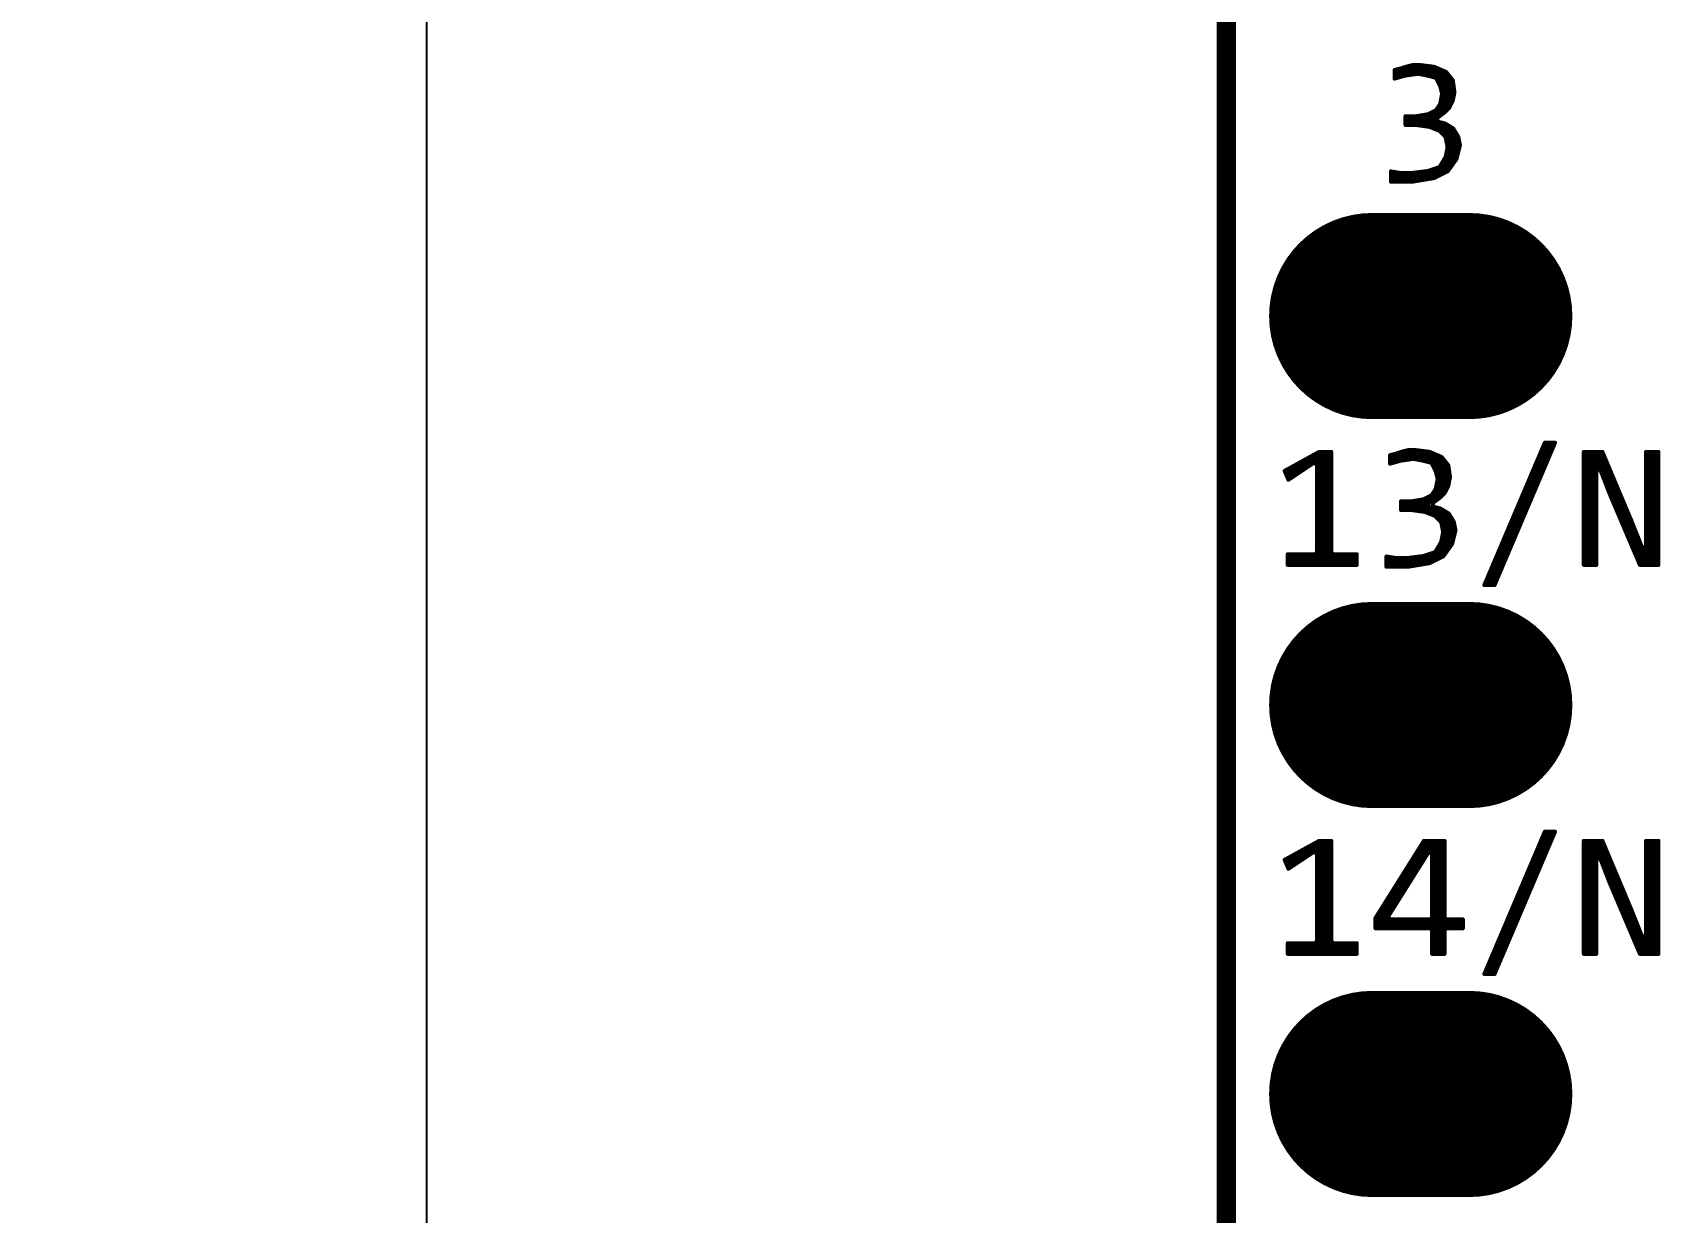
# Model space of a CAD drawing. Extents: x 17.6 to 58.9, y 21.2 to 90.7.
# Drawn here: x 17.6 to 28.24, y 50.99 to 58.7 of the extents above; entities that cross this region are included whole.
import ezdxf

# ---------------------------------------------------------------- set-up
doc = ezdxf.new("R2010")
doc.units = 0
doc.header["$MEASUREMENT"] = 0
doc.layers.get('0').update_dxf_attribs({"linetype": 'CONTINUOUS'})
doc.layers.get('Defpoints').update_dxf_attribs({"linetype": 'CONTINUOUS'})
doc.layers.add('SILKTOP_PHO', color=251, linetype='CONTINUOUS')
doc.styles.get("Standard").update_dxf_attribs({"font": 'arial.ttf'})
doc.dimstyles.get("Standard").update_dxf_attribs({"dimtxt": 1.5, "dimasz": 1.5, "dimexe": 0.18, "dimexo": 0, "dimgap": 0.5, "dimtad": 0, "dimtih": 1, "dimtoh": 1, "dimzin": 0, "dimdsep": 46, "dimtxsty": 'Standard', "dimcen": 0.09, "dimadec": 0, "dimazin": 0, "dimtfac": 1, "dimtofl": 0, "dimtmove": 2, "dimatfit": 3, "dimfxl": 1, "dimtolj": 1, "dimtzin": 0, "dimarcsym": 0})

# ---------------------------------------------------------------- blocks, each defined once
blk = doc.blocks.new('ROUND_1')
at = {"const_width": 0.0127}
blk.add_lwpolyline([(-0.00635, 0, 1), (0.00635, 0, 1)], format="xyb", close=True, dxfattribs=at)
blk = doc.blocks.new('OBLONG_245')
at = {"const_width": 1.3462}
blk.add_lwpolyline([(0.3175, 0), (-0.3175, 0)], dxfattribs=at)
at = {"const_width": 0.6731}
for points in [[(-0.65405, 0, 1), (0.01905, 0, 1)], [(-0.01905, 0, 1), (0.65405, 0, 1)]]:
    blk.add_lwpolyline(points, format="xyb", close=True, dxfattribs=at)
blk = doc.blocks.new('*D70')
at = {"color": 0, "linetype": 'Continuous', "lineweight": -2}
for p, q in [((25.932, 73.66), (19.996, 73.66)), ((20.176, 72.16), (20.176, 50.796)), ((20.176, 26.9), (20.176, 48.264)), ((25.932, 25.4), (19.996, 25.4))]:
    blk.add_line(p, q, dxfattribs=at)
at = {"color": 0, "linetype": 'Continuous'}
for points in [[(19.926, 72.16), (20.426, 72.16), (20.176, 73.66)], [(19.926, 26.9), (20.426, 26.9), (20.176, 25.4)]]:
    blk.add_solid(points, dxfattribs=at)
at = {"layer": 'Defpoints', "color": 0, "linetype": 'Continuous'}
for p in [(25.932, 73.66), (20.176, 25.4), (25.932, 25.4)]:
    blk.add_point(p, dxfattribs=at)
at = {"color": 0, "linetype": 'Continuous', "insert": (20.176, 49.53), "char_height": 1.5, "attachment_point": 5}
blk.add_mtext('\\A1;48.26', dxfattribs=at)

msp = doc.modelspace()

# ---------------------------------------------------------------- linework, layer by layer
at = {"const_width": 0.127}
msp.add_lwpolyline([(25.4, 73.159874), (25.4, 25.900126)], dxfattribs=at)
at = {"layer": 'SILKTOP_PHO'}
for points, const_width in [([(25.4, 73.159874), (25.4, 25.900126)], 0.127), ([(26.618692, 58.48477), (26.572972, 58.47334)], 0.0254), ([(26.5938, 58.418222), (26.5938, 58.478674)], 0.0254), ([(26.664158, 58.48477), (26.618692, 58.48477)], 0.0254), ([(26.6192, 58.422032), (26.6192, 58.48477)], 0.0254), ([(26.6446, 58.425588), (26.6446, 58.48477)], 0.0254), ([(26.757122, 58.473086), (26.664158, 58.48477)], 0.0254), ([(26.67, 58.423556), (26.67, 58.484008)], 0.0254), ([(26.6954, 58.418476), (26.6954, 58.48096)], 0.0254), ([(26.7208, 58.413142), (26.7208, 58.477658)], 0.0254), ([(26.7462, 58.406792), (26.7462, 58.47461)], 0.0254), ([(26.53665, 58.461402), (26.49855, 58.45175)], 0.0254), ([(26.49855, 58.45175), (26.49855, 58.394854)], 0.0254), ([(26.49855, 58.394854), (26.56586, 58.414158)], 0.0254), ([(26.5176, 58.400442), (26.5176, 58.456576)], 0.0254), ([(26.537666, 58.461656), (26.53665, 58.461402)], 0.0254), ([(26.572972, 58.47334), (26.537666, 58.461656)], 0.0254), ([(26.543, 58.407554), (26.543, 58.463434)], 0.0254), ([(26.56586, 58.414158), (26.567638, 58.414666)], 0.0254), ([(26.567638, 58.414666), (26.651204, 58.426604)], 0.0254), ([(26.5684, 58.414666), (26.5684, 58.471816)], 0.0254), ([(26.651204, 58.426604), (26.655522, 58.42635)], 0.0254), ([(26.655522, 58.42635), (26.715212, 58.414412)], 0.0254), ([(26.715212, 58.414412), (26.71572, 58.414412)], 0.0254), ([(26.71572, 58.414412), (26.763472, 58.402474)], 0.0254), ([(26.836116, 58.439304), (26.757122, 58.473086)], 0.0254), ([(26.763472, 58.402474), (26.771854, 58.395616)], 0.0254), ([(26.7716, 58.396124), (26.7716, 58.46699)], 0.0254), ([(26.771854, 58.395616), (26.79573, 58.347864)], 0.0254), ([(26.797, 58.344054), (26.797, 58.456068)], 0.0254), ([(26.8224, 58.171842), (26.8224, 58.445146)], 0.0254), ([(26.879804, 58.384948), (26.836116, 58.439304)], 0.0254), ([(26.8478, 58.196734), (26.8478, 58.424826)], 0.0254), ([(26.8732, 58.237882), (26.8732, 58.393076)], 0.0254), ([(26.89098, 58.306716), (26.879804, 58.384948)], 0.0254), ([(26.79573, 58.347864), (26.796746, 58.345324)], 0.0254), ([(26.796746, 58.345324), (26.808684, 58.297572)], 0.0254), ([(26.808684, 58.291984), (26.796746, 58.232294)], 0.0254), ([(26.808684, 58.297572), (26.808684, 58.291984)], 0.0254), ([(26.879804, 58.250836), (26.89098, 58.306716)], 0.0254), ([(26.714704, 58.162698), (26.643076, 58.15076)], 0.0254), ([(26.67, 58.088276), (26.67, 58.155078)], 0.0254), ([(26.6954, 58.08472), (26.6954, 58.159396)], 0.0254), ([(26.718514, 58.163714), (26.714704, 58.162698)], 0.0254), ([(26.766266, 58.18759), (26.718514, 58.163714)], 0.0254), ([(26.7208, 58.081164), (26.7208, 58.164984)], 0.0254), ([(26.7462, 58.072782), (26.7462, 58.177684)], 0.0254), ([(26.771092, 58.191908), (26.766266, 58.18759)], 0.0254), ([(26.794968, 58.227722), (26.771092, 58.191908)], 0.0254), ([(26.7716, 58.062622), (26.7716, 58.19267)], 0.0254), ([(26.77668, 58.137552), (26.82367, 58.172858)], 0.0254), ([(26.796746, 58.232294), (26.794968, 58.227722)], 0.0254), ([(26.797, 58.152792), (26.797, 58.23331)], 0.0254), ([(26.82367, 58.172858), (26.857452, 58.20664)], 0.0254), ([(26.857452, 58.20664), (26.879804, 58.250836)], 0.0254), ([(26.641044, 58.150506), (26.570178, 58.150506)], 0.0254), ([(26.570178, 58.150506), (26.570178, 58.09234)], 0.0254), ([(26.570178, 58.09234), (26.641044, 58.09234)], 0.0254), ([(26.5938, 58.09234), (26.5938, 58.150506)], 0.0254), ([(26.6192, 58.09234), (26.6192, 58.150506)], 0.0254), ([(26.643076, 58.15076), (26.641044, 58.150506)], 0.0254), ([(26.641044, 58.09234), (26.642822, 58.092086)], 0.0254), ([(26.642822, 58.092086), (26.726388, 58.080148)], 0.0254), ([(26.6446, 58.091832), (26.6446, 58.151014)], 0.0254), ([(26.726388, 58.080148), (26.729436, 58.079386)], 0.0254), ([(26.729436, 58.079386), (26.789126, 58.05551)], 0.0254), ([(26.781252, 58.114946), (26.77668, 58.137552)], 0.0254), ([(26.827226, 58.103516), (26.781252, 58.114946)], 0.0254), ([(26.789126, 58.05551), (26.793444, 58.052716)], 0.0254), ([(26.793444, 58.052716), (26.829258, 58.016902)], 0.0254), ([(26.797, 58.04916), (26.797, 58.111136)], 0.0254), ([(26.8224, 58.02376), (26.8224, 58.104786)], 0.0254), ([(26.882598, 58.070242), (26.827226, 58.103516)], 0.0254), ([(26.8478, 57.79135), (26.8478, 58.091324)], 0.0254), ([(26.8732, 57.82691), (26.8732, 58.076084)], 0.0254), ([(26.915618, 58.015378), (26.882598, 58.070242)], 0.0254), ([(26.829258, 58.016902), (26.83256, 58.010552)], 0.0254), ([(26.83256, 58.010552), (26.844498, 57.950862)], 0.0254), ([(26.844498, 57.945782), (26.83256, 57.886092)], 0.0254), ([(26.844498, 57.950862), (26.844498, 57.945782)], 0.0254), ([(26.8986, 57.86247), (26.8986, 58.043572)], 0.0254), ([(26.903934, 57.87009), (26.92654, 57.960514)], 0.0254), ([(26.92654, 57.960514), (26.915618, 58.015378)], 0.0254), ([(26.924, 57.9501), (26.924, 57.973468)], 0.0254), ([(26.831036, 57.882028), (26.795222, 57.822338)], 0.0254), ([(26.8224, 57.778396), (26.8224, 57.86755)], 0.0254), ([(26.83256, 57.886092), (26.831036, 57.882028)], 0.0254), ([(26.847546, 57.791096), (26.903934, 57.87009)], 0.0254), ([(26.53157, 57.780428), (26.474674, 57.79008)], 0.0254), ([(26.474674, 57.79008), (26.474674, 57.722262)], 0.0254), ([(26.4922, 57.722262), (26.4922, 57.787032)], 0.0254), ([(26.5176, 57.722262), (26.5176, 57.782714)], 0.0254), ([(26.533602, 57.780428), (26.53157, 57.780428)], 0.0254), ([(26.617168, 57.780428), (26.533602, 57.780428)], 0.0254), ([(26.543, 57.722262), (26.543, 57.780428)], 0.0254), ([(26.5684, 57.722262), (26.5684, 57.780428)], 0.0254), ([(26.5938, 57.722262), (26.5938, 57.780428)], 0.0254), ([(26.616152, 57.722262), (26.756614, 57.74563)], 0.0254), ([(26.618692, 57.780428), (26.617168, 57.780428)], 0.0254), ([(26.714196, 57.792366), (26.618692, 57.780428)], 0.0254), ([(26.6192, 57.72277), (26.6192, 57.780428)], 0.0254), ([(26.6446, 57.726834), (26.6446, 57.78373)], 0.0254), ([(26.67, 57.731152), (26.67, 57.786778)], 0.0254), ([(26.6954, 57.73547), (26.6954, 57.79008)], 0.0254), ([(26.716736, 57.792874), (26.714196, 57.792366)], 0.0254), ([(26.788364, 57.81675), (26.716736, 57.792874)], 0.0254), ([(26.7208, 57.739534), (26.7208, 57.794398)], 0.0254), ([(26.7462, 57.743852), (26.7462, 57.80278)], 0.0254), ([(26.756614, 57.74563), (26.847546, 57.791096)], 0.0254), ([(26.7716, 57.752996), (26.7716, 57.811162)], 0.0254), ([(26.795222, 57.822338), (26.788364, 57.81675)], 0.0254), ([(26.797, 57.765696), (26.797, 57.825132)], 0.0254), ([(26.474674, 57.722262), (26.616152, 57.722262)], 0.0254), ([(26.006298, 55.958232), (25.780492, 55.834026)], 0.0254), ([(25.9588, 55.877206), (25.9588, 55.93207)], 0.0254), ([(25.9842, 55.887112), (25.9842, 55.94604)], 0.0254), ([(26.0858, 55.958232), (26.006298, 55.958232)], 0.0254), ([(26.0096, 55.2196), (26.0096, 55.958232)], 0.0254), ([(26.035, 55.2196), (26.035, 55.958232)], 0.0254), ([(26.0604, 55.2196), (26.0604, 55.958232)], 0.0254), ([(26.0858, 55.302404), (26.0858, 55.958232)], 0.0254), ([(26.0858, 55.2196), (26.0858, 55.958232)], 0.0254), ([(26.507694, 55.946802), (26.469594, 55.93715)], 0.0254), ([(26.469594, 55.93715), (26.469594, 55.880254)], 0.0254), ([(26.4922, 55.886858), (26.4922, 55.942738)], 0.0254), ([(26.508456, 55.947056), (26.507694, 55.946802)], 0.0254), ([(26.544016, 55.95874), (26.508456, 55.947056)], 0.0254), ([(26.5176, 55.89397), (26.5176, 55.950104)], 0.0254), ([(26.543, 55.900574), (26.543, 55.958486)], 0.0254), ([(26.589736, 55.97017), (26.544016, 55.95874)], 0.0254), ([(26.5684, 55.90413), (26.5684, 55.964836)], 0.0254), ([(26.635202, 55.97017), (26.589736, 55.97017)], 0.0254), ([(26.5938, 55.90794), (26.5938, 55.97017)], 0.0254), ([(26.6192, 55.911496), (26.6192, 55.97017)], 0.0254), ([(26.728166, 55.958486), (26.635202, 55.97017)], 0.0254), ([(26.6446, 55.908194), (26.6446, 55.9689)], 0.0254), ([(26.67, 55.903114), (26.67, 55.965852)], 0.0254), ([(26.6954, 55.897526), (26.6954, 55.96255)], 0.0254), ([(26.7208, 55.891176), (26.7208, 55.959502)], 0.0254), ([(26.80716, 55.924704), (26.728166, 55.958486)], 0.0254), ([(26.7462, 55.874158), (26.7462, 55.950866)], 0.0254), ([(26.7716, 55.814722), (26.7716, 55.939944)], 0.0254), ([(26.797, 55.660544), (26.797, 55.929022)], 0.0254), ([(26.850594, 55.870348), (26.80716, 55.924704)], 0.0254), ([(27.480006, 56.017922), (27.085036, 55.088282)], 0.0254), ([(27.152854, 55.088282), (27.548078, 56.017922)], 0.0254), ([(27.4574, 55.804816), (27.4574, 55.964582)], 0.0254), ([(27.548078, 56.017922), (27.480006, 56.017922)], 0.0254), ([(27.4828, 55.864506), (27.4828, 56.017922)], 0.0254), ([(27.5082, 55.924196), (27.5082, 56.017922)], 0.0254), ([(27.5336, 55.98414), (27.5336, 56.017922)], 0.0254), ([(27.857196, 55.958232), (27.735022, 55.958232)], 0.0254), ([(27.735022, 55.958232), (27.735022, 55.2196)], 0.0254), ([(27.7368, 55.2196), (27.7368, 55.958232)], 0.0254), ([(27.7622, 55.2196), (27.7622, 55.958232)], 0.0254), ([(27.7876, 55.2196), (27.7876, 55.958232)], 0.0254), ([(27.813, 55.2196), (27.813, 55.958232)], 0.0254), ([(27.8384, 55.849012), (27.8384, 55.958232)], 0.0254), ([(28.044902, 55.512462), (27.857196, 55.958232)], 0.0254), ([(27.8638, 55.786782), (27.8638, 55.942738)], 0.0254), ([(28.22321, 55.958232), (28.141168, 55.958232)], 0.0254), ([(28.141168, 55.958232), (28.141168, 55.338218)], 0.0254), ([(28.1432, 55.2196), (28.1432, 55.958232)], 0.0254), ([(28.1686, 55.2196), (28.1686, 55.958232)], 0.0254), ([(28.194, 55.2196), (28.194, 55.958232)], 0.0254), ([(28.2194, 55.2196), (28.2194, 55.958232)], 0.0254), ([(28.22321, 55.2196), (28.22321, 55.958232)], 0.0254), ([(25.780492, 55.834026), (25.805638, 55.775098)], 0.0254), ([(25.781, 55.832756), (25.781, 55.83428)], 0.0254), ([(25.805638, 55.775098), (25.972008, 55.886096)], 0.0254), ([(25.8064, 55.775606), (25.8064, 55.84825)], 0.0254), ([(25.8318, 55.79237), (25.8318, 55.86222)], 0.0254), ([(25.8572, 55.809388), (25.8572, 55.87619)], 0.0254), ([(25.8826, 55.826406), (25.8826, 55.89016)], 0.0254), ([(25.908, 55.84317), (25.908, 55.90413)], 0.0254), ([(25.9334, 55.860188), (25.9334, 55.9181)], 0.0254), ([(25.972008, 55.886096), (25.99182, 55.875428)], 0.0254), ([(25.99182, 55.875428), (25.99182, 55.302404)], 0.0254), ([(26.469594, 55.880254), (26.536904, 55.899558)], 0.0254), ([(26.536904, 55.899558), (26.538682, 55.900066)], 0.0254), ([(26.538682, 55.900066), (26.622248, 55.912004)], 0.0254), ([(26.622248, 55.912004), (26.626312, 55.91175)], 0.0254), ([(26.626312, 55.91175), (26.686256, 55.899812)], 0.0254), ([(26.686256, 55.899812), (26.686764, 55.899812)], 0.0254), ([(26.686764, 55.899812), (26.734516, 55.887874)], 0.0254), ([(26.734516, 55.887874), (26.742644, 55.881016)], 0.0254), ([(26.742644, 55.881016), (26.76652, 55.833264)], 0.0254), ([(26.76652, 55.833264), (26.767536, 55.830724)], 0.0254), ([(26.767536, 55.830724), (26.779474, 55.782972)], 0.0254), ([(26.8224, 55.685944), (26.8224, 55.905654)], 0.0254), ([(26.8478, 55.730648), (26.8478, 55.873904)], 0.0254), ([(26.86177, 55.792116), (26.850594, 55.870348)], 0.0254), ([(27.4066, 55.685182), (27.4066, 55.844948)], 0.0254), ([(27.432, 55.744872), (27.432, 55.904892)], 0.0254), ([(27.817318, 55.839614), (27.841702, 55.844186)], 0.0254), ([(27.817318, 55.2196), (27.817318, 55.839614)], 0.0254), ([(27.841702, 55.844186), (27.901392, 55.689246)], 0.0254), ([(27.8892, 55.720742), (27.8892, 55.88254)], 0.0254), ([(27.9146, 55.658004), (27.9146, 55.822088)], 0.0254), ([(26.765758, 55.713122), (26.741882, 55.677308)], 0.0254), ([(26.76779, 55.717694), (26.765758, 55.713122)], 0.0254), ([(26.779728, 55.777384), (26.76779, 55.717694)], 0.0254), ([(26.7716, 55.640986), (26.7716, 55.736998)], 0.0254), ([(26.779474, 55.782972), (26.779728, 55.777384)], 0.0254), ([(26.828496, 55.69204), (26.850594, 55.736236)], 0.0254), ([(26.850594, 55.736236), (26.86177, 55.792116)], 0.0254), ([(27.3558, 55.565802), (27.3558, 55.725568)], 0.0254), ([(27.3812, 55.625492), (27.3812, 55.785258)], 0.0254), ([(27.94, 55.598314), (27.94, 55.76189)], 0.0254), ([(26.612088, 55.635906), (26.541222, 55.635906)], 0.0254), ([(26.541222, 55.635906), (26.541222, 55.57774)], 0.0254), ([(26.543, 55.57774), (26.543, 55.635906)], 0.0254), ([(26.5684, 55.57774), (26.5684, 55.635906)], 0.0254), ([(26.5938, 55.57774), (26.5938, 55.635906)], 0.0254), ([(26.61412, 55.63616), (26.612088, 55.635906)], 0.0254), ([(26.685748, 55.648098), (26.61412, 55.63616)], 0.0254), ([(26.6192, 55.576724), (26.6192, 55.636922)], 0.0254), ([(26.6446, 55.573168), (26.6446, 55.64124)], 0.0254), ([(26.67, 55.569612), (26.67, 55.645304)], 0.0254), ([(26.689304, 55.649114), (26.685748, 55.648098)], 0.0254), ([(26.737056, 55.67299), (26.689304, 55.649114)], 0.0254), ([(26.6954, 55.565802), (26.6954, 55.652162)], 0.0254), ([(26.7208, 55.556658), (26.7208, 55.664862)], 0.0254), ([(26.741882, 55.677308), (26.737056, 55.67299)], 0.0254), ([(26.7462, 55.621682), (26.7462, 55.683658)], 0.0254), ([(26.7462, 55.546498), (26.7462, 55.603902)], 0.0254), ([(26.747724, 55.622952), (26.794714, 55.658258)], 0.0254), ([(26.752296, 55.600346), (26.747724, 55.622952)], 0.0254), ([(26.794714, 55.658258), (26.828496, 55.69204)], 0.0254), ([(27.305, 55.446168), (27.305, 55.605934)], 0.0254), ([(27.3304, 55.505858), (27.3304, 55.665624)], 0.0254), ([(27.901392, 55.689246), (28.101036, 55.2196)], 0.0254), ([(27.9654, 55.538624), (27.9654, 55.701438)], 0.0254), ([(27.9908, 55.47868), (27.9908, 55.64124)], 0.0254), ([(26.541222, 55.57774), (26.612088, 55.57774)], 0.0254), ([(26.612088, 55.57774), (26.613866, 55.577486)], 0.0254), ([(26.613866, 55.577486), (26.697432, 55.565548)], 0.0254), ([(26.697432, 55.565548), (26.700226, 55.564786)], 0.0254), ([(26.700226, 55.564786), (26.759916, 55.54091)], 0.0254), ([(26.798016, 55.588916), (26.752296, 55.600346)], 0.0254), ([(26.759916, 55.54091), (26.764234, 55.538116)], 0.0254), ([(26.764234, 55.538116), (26.800048, 55.502302)], 0.0254), ([(26.7716, 55.53075), (26.7716, 55.59552)], 0.0254), ([(26.797, 55.50535), (26.797, 55.58917)], 0.0254), ([(26.853388, 55.555642), (26.798016, 55.588916)], 0.0254), ([(26.800048, 55.502302), (26.803604, 55.495952)], 0.0254), ([(26.8224, 55.282084), (26.8224, 55.574438)], 0.0254), ([(26.8478, 55.317644), (26.8478, 55.559198)], 0.0254), ([(26.886662, 55.500778), (26.853388, 55.555642)], 0.0254), ([(26.8732, 55.353204), (26.8732, 55.522876)], 0.0254), ([(26.897584, 55.445914), (26.886662, 55.500778)], 0.0254), ([(27.2796, 55.386478), (27.2796, 55.546244)], 0.0254), ([(28.0162, 55.41899), (28.0162, 55.580788)], 0.0254), ([(28.0416, 55.3593), (28.0416, 55.52059)], 0.0254), ([(28.11653, 55.333392), (28.044902, 55.512462)], 0.0254), ([(26.803604, 55.495952), (26.815542, 55.436262)], 0.0254), ([(26.815542, 55.431182), (26.803604, 55.371492)], 0.0254), ([(26.815542, 55.436262), (26.815542, 55.431182)], 0.0254), ([(26.874978, 55.35549), (26.897584, 55.445914)], 0.0254), ([(27.2288, 55.266844), (27.2288, 55.42661)], 0.0254), ([(27.2542, 55.326534), (27.2542, 55.486554)], 0.0254), ([(28.067, 55.299356), (28.067, 55.457344)], 0.0254), ([(28.0924, 55.239666), (28.0924, 55.393844)], 0.0254), ([(25.97912, 55.289704), (25.800812, 55.289704)], 0.0254), ([(25.800812, 55.289704), (25.800812, 55.2196)], 0.0254), ([(25.8064, 55.2196), (25.8064, 55.289704)], 0.0254), ([(25.8318, 55.2196), (25.8318, 55.289704)], 0.0254), ([(25.8572, 55.2196), (25.8572, 55.289704)], 0.0254), ([(25.8826, 55.2196), (25.8826, 55.289704)], 0.0254), ([(25.908, 55.2196), (25.908, 55.289704)], 0.0254), ([(25.9334, 55.2196), (25.9334, 55.289704)], 0.0254), ([(25.9588, 55.2196), (25.9588, 55.289704)], 0.0254), ([(25.99182, 55.302404), (25.97912, 55.289704)], 0.0254), ([(25.9842, 55.2196), (25.9842, 55.29072)], 0.0254), ([(26.0985, 55.289704), (26.0858, 55.302404)], 0.0254), ([(26.252932, 55.289704), (26.0985, 55.289704)], 0.0254), ([(26.1112, 55.2196), (26.1112, 55.289704)], 0.0254), ([(26.1366, 55.2196), (26.1366, 55.289704)], 0.0254), ([(26.162, 55.2196), (26.162, 55.289704)], 0.0254), ([(26.1874, 55.2196), (26.1874, 55.289704)], 0.0254), ([(26.2128, 55.2196), (26.2128, 55.289704)], 0.0254), ([(26.2382, 55.2196), (26.2382, 55.289704)], 0.0254), ([(26.252932, 55.2196), (26.252932, 55.289704)], 0.0254), ([(26.759408, 55.30215), (26.68778, 55.278274)], 0.0254), ([(26.7208, 55.22976), (26.7208, 55.28945)], 0.0254), ([(26.7462, 55.240428), (26.7462, 55.297832)], 0.0254), ([(26.766266, 55.307738), (26.759408, 55.30215)], 0.0254), ([(26.80208, 55.367428), (26.766266, 55.307738)], 0.0254), ([(26.7716, 55.253128), (26.7716, 55.316882)], 0.0254), ([(26.797, 55.265828), (26.797, 55.359046)], 0.0254), ([(26.803604, 55.371492), (26.80208, 55.367428)], 0.0254), ([(26.818336, 55.276496), (26.874978, 55.35549)], 0.0254), ([(27.178, 55.14721), (27.178, 55.30723)], 0.0254), ([(27.2034, 55.207154), (27.2034, 55.36692)], 0.0254), ([(28.141168, 55.338218), (28.11653, 55.333392)], 0.0254), ([(28.1178, 55.2196), (28.1178, 55.331106)], 0.0254), ([(25.800812, 55.2196), (26.252932, 55.2196)], 0.0254), ([(26.50236, 55.265828), (26.445718, 55.27548)], 0.0254), ([(26.445718, 55.27548), (26.445718, 55.207662)], 0.0254), ([(26.445718, 55.207662), (26.587196, 55.207662)], 0.0254), ([(26.4668, 55.207662), (26.4668, 55.271924)], 0.0254), ([(26.4922, 55.207662), (26.4922, 55.267606)], 0.0254), ([(26.504646, 55.265828), (26.50236, 55.265828)], 0.0254), ([(26.588212, 55.265828), (26.504646, 55.265828)], 0.0254), ([(26.5176, 55.207662), (26.5176, 55.265828)], 0.0254), ([(26.543, 55.207662), (26.543, 55.265828)], 0.0254), ([(26.5684, 55.207662), (26.5684, 55.265828)], 0.0254), ([(26.587196, 55.207662), (26.727404, 55.23103)], 0.0254), ([(26.589736, 55.265828), (26.588212, 55.265828)], 0.0254), ([(26.68524, 55.277766), (26.589736, 55.265828)], 0.0254), ([(26.5938, 55.208678), (26.5938, 55.266336)], 0.0254), ([(26.6192, 55.212996), (26.6192, 55.269638)], 0.0254), ([(26.6446, 55.21706), (26.6446, 55.272686)], 0.0254), ([(26.67, 55.221378), (26.67, 55.275988)], 0.0254), ([(26.68778, 55.278274), (26.68524, 55.277766)], 0.0254), ([(26.6954, 55.225696), (26.6954, 55.280814)], 0.0254), ([(26.727404, 55.23103), (26.818336, 55.276496)], 0.0254), ([(27.1272, 55.088282), (27.1272, 55.187596)], 0.0254), ([(27.1526, 55.088282), (27.1526, 55.247286)], 0.0254), ([(27.735022, 55.2196), (27.817318, 55.2196)], 0.0254), ([(28.101036, 55.2196), (28.22321, 55.2196)], 0.0254), ([(27.085036, 55.088282), (27.152854, 55.088282)], 0.0254), ([(27.1018, 55.088282), (27.1018, 55.127906)], 0.0254), ([(27.480006, 53.477922), (27.085036, 52.548282)], 0.0254), ([(27.152854, 52.548282), (27.548078, 53.477922)], 0.0254), ([(27.548078, 53.477922), (27.480006, 53.477922)], 0.0254), ([(27.4828, 53.324506), (27.4828, 53.477922)], 0.0254), ([(27.5082, 53.384196), (27.5082, 53.477922)], 0.0254), ([(27.5336, 53.44414), (27.5336, 53.477922)], 0.0254), ([(26.006298, 53.418232), (25.780492, 53.294026)], 0.0254), ([(25.9334, 53.320188), (25.9334, 53.3781)], 0.0254), ([(25.9588, 53.337206), (25.9588, 53.39207)], 0.0254), ([(25.9842, 53.347112), (25.9842, 53.40604)], 0.0254), ([(26.0858, 53.418232), (26.006298, 53.418232)], 0.0254), ([(26.0096, 52.6796), (26.0096, 53.418232)], 0.0254), ([(26.035, 52.6796), (26.035, 53.418232)], 0.0254), ([(26.0604, 52.6796), (26.0604, 53.418232)], 0.0254), ([(26.0858, 52.762404), (26.0858, 53.418232)], 0.0254), ([(26.0858, 52.6796), (26.0858, 53.418232)], 0.0254), ([(26.690574, 53.418232), (26.373836, 52.913788)], 0.0254), ([(26.67, 53.261514), (26.67, 53.385466)], 0.0254), ([(26.82621, 53.418232), (26.690574, 53.418232)], 0.0254), ([(26.6954, 53.302154), (26.6954, 53.418232)], 0.0254), ([(26.7208, 53.34254), (26.7208, 53.418232)], 0.0254), ([(26.7462, 52.6796), (26.7462, 53.418232)], 0.0254), ([(26.7716, 52.6796), (26.7716, 53.418232)], 0.0254), ([(26.797, 52.6796), (26.797, 53.418232)], 0.0254), ([(26.8224, 52.6796), (26.8224, 53.418232)], 0.0254), ([(26.82621, 52.917598), (26.82621, 53.418232)], 0.0254), ([(27.4574, 53.264816), (27.4574, 53.424582)], 0.0254), ([(27.857196, 53.418232), (27.735022, 53.418232)], 0.0254), ([(27.735022, 53.418232), (27.735022, 52.6796)], 0.0254), ([(27.7368, 52.6796), (27.7368, 53.418232)], 0.0254), ([(27.7622, 52.6796), (27.7622, 53.418232)], 0.0254), ([(27.7876, 52.6796), (27.7876, 53.418232)], 0.0254), ([(27.813, 52.6796), (27.813, 53.418232)], 0.0254), ([(27.8384, 53.309012), (27.8384, 53.418232)], 0.0254), ([(28.044902, 52.972462), (27.857196, 53.418232)], 0.0254), ([(27.8638, 53.246782), (27.8638, 53.402738)], 0.0254), ([(28.22321, 53.418232), (28.141168, 53.418232)], 0.0254), ([(28.141168, 53.418232), (28.141168, 52.798218)], 0.0254), ([(28.1432, 52.6796), (28.1432, 53.418232)], 0.0254), ([(28.1686, 52.6796), (28.1686, 53.418232)], 0.0254), ([(28.194, 52.6796), (28.194, 53.418232)], 0.0254), ([(28.2194, 52.6796), (28.2194, 53.418232)], 0.0254), ([(28.22321, 52.6796), (28.22321, 53.418232)], 0.0254), ([(25.780492, 53.294026), (25.805638, 53.235098)], 0.0254), ([(25.781, 53.292756), (25.781, 53.29428)], 0.0254), ([(25.805638, 53.235098), (25.972008, 53.346096)], 0.0254), ([(25.8064, 53.235606), (25.8064, 53.30825)], 0.0254), ([(25.8318, 53.25237), (25.8318, 53.32222)], 0.0254), ([(25.8572, 53.269388), (25.8572, 53.33619)], 0.0254), ([(25.8826, 53.286406), (25.8826, 53.35016)], 0.0254), ([(25.908, 53.30317), (25.908, 53.36413)], 0.0254), ([(25.972008, 53.346096), (25.99182, 53.335428)], 0.0254), ([(25.99182, 53.335428), (25.99182, 52.762404)], 0.0254), ([(26.45791, 52.924202), (26.720546, 53.342286)], 0.0254), ([(26.5938, 53.140356), (26.5938, 53.264054)], 0.0254), ([(26.6192, 53.180742), (26.6192, 53.30444)], 0.0254), ([(26.6446, 53.221128), (26.6446, 53.344826)], 0.0254), ([(26.720546, 53.342286), (26.744168, 53.335428)], 0.0254), ([(26.744168, 53.335428), (26.744168, 52.917598)], 0.0254), ([(27.4066, 53.145182), (27.4066, 53.304948)], 0.0254), ([(27.432, 53.204872), (27.432, 53.364892)], 0.0254), ([(27.817318, 53.299614), (27.841702, 53.304186)], 0.0254), ([(27.817318, 52.6796), (27.817318, 53.299614)], 0.0254), ([(27.841702, 53.304186), (27.901392, 53.149246)], 0.0254), ([(27.8892, 53.180742), (27.8892, 53.34254)], 0.0254), ([(27.9146, 53.118004), (27.9146, 53.282088)], 0.0254), ([(26.543, 53.059584), (26.543, 53.183028)], 0.0254), ([(26.5684, 53.09997), (26.5684, 53.223668)], 0.0254), ([(27.3558, 53.025802), (27.3558, 53.185568)], 0.0254), ([(27.3812, 53.085492), (27.3812, 53.245258)], 0.0254), ([(27.94, 53.058314), (27.94, 53.22189)], 0.0254), ([(27.9654, 52.998624), (27.9654, 53.161438)], 0.0254), ([(26.4668, 52.938426), (26.4668, 53.06187)], 0.0254), ([(26.4922, 52.978812), (26.4922, 53.102256)], 0.0254), ([(26.5176, 53.019198), (26.5176, 53.142642)], 0.0254), ([(27.305, 52.906168), (27.305, 53.065934)], 0.0254), ([(27.3304, 52.965858), (27.3304, 53.125624)], 0.0254), ([(27.901392, 53.149246), (28.101036, 52.6796)], 0.0254), ([(27.9908, 52.93868), (27.9908, 53.10124)], 0.0254), ([(26.416, 52.846732), (26.416, 52.980844)], 0.0254), ([(26.4414, 52.846732), (26.4414, 53.02123)], 0.0254), ([(27.2542, 52.786534), (27.2542, 52.946554)], 0.0254), ([(27.2796, 52.846478), (27.2796, 53.006244)], 0.0254), ([(28.0162, 52.87899), (28.0162, 53.040788)], 0.0254), ([(28.0416, 52.8193), (28.0416, 52.98059)], 0.0254), ([(28.11653, 52.793392), (28.044902, 52.972462)], 0.0254), ([(26.373836, 52.913788), (26.373836, 52.846732)], 0.0254), ([(26.373836, 52.846732), (26.731468, 52.846732)], 0.0254), ([(26.3906, 52.846732), (26.3906, 52.940458)], 0.0254), ([(26.468832, 52.904898), (26.45791, 52.924202)], 0.0254), ([(26.4668, 52.846732), (26.4668, 52.904898)], 0.0254), ([(26.731468, 52.904898), (26.468832, 52.904898)], 0.0254), ([(26.4922, 52.846732), (26.4922, 52.904898)], 0.0254), ([(26.5176, 52.846732), (26.5176, 52.904898)], 0.0254), ([(26.543, 52.846732), (26.543, 52.904898)], 0.0254), ([(26.5684, 52.846732), (26.5684, 52.904898)], 0.0254), ([(26.5938, 52.846732), (26.5938, 52.904898)], 0.0254), ([(26.6192, 52.846732), (26.6192, 52.904898)], 0.0254), ([(26.6446, 52.846732), (26.6446, 52.904898)], 0.0254), ([(26.67, 52.846732), (26.67, 52.904898)], 0.0254), ([(26.6954, 52.846732), (26.6954, 52.904898)], 0.0254), ([(26.7208, 52.846732), (26.7208, 52.904898)], 0.0254), ([(26.744168, 52.917598), (26.731468, 52.904898)], 0.0254), ([(26.731468, 52.846732), (26.744168, 52.834032)], 0.0254), ([(26.83891, 52.904898), (26.82621, 52.917598)], 0.0254), ([(26.82621, 52.834032), (26.83891, 52.846732)], 0.0254), ([(26.94559, 52.904898), (26.83891, 52.904898)], 0.0254), ([(26.83891, 52.846732), (26.94559, 52.846732)], 0.0254), ([(26.8478, 52.846732), (26.8478, 52.904898)], 0.0254), ([(26.8732, 52.846732), (26.8732, 52.904898)], 0.0254), ([(26.8986, 52.846732), (26.8986, 52.904898)], 0.0254), ([(26.924, 52.846732), (26.924, 52.904898)], 0.0254), ([(26.94559, 52.846732), (26.94559, 52.904898)], 0.0254), ([(27.2288, 52.726844), (27.2288, 52.88661)], 0.0254), ([(28.067, 52.759356), (28.067, 52.917344)], 0.0254), ([(28.0924, 52.699666), (28.0924, 52.853844)], 0.0254), ([(25.97912, 52.749704), (25.800812, 52.749704)], 0.0254), ([(25.800812, 52.749704), (25.800812, 52.6796)], 0.0254), ([(25.8064, 52.6796), (25.8064, 52.749704)], 0.0254), ([(25.8318, 52.6796), (25.8318, 52.749704)], 0.0254), ([(25.8572, 52.6796), (25.8572, 52.749704)], 0.0254), ([(25.8826, 52.6796), (25.8826, 52.749704)], 0.0254), ([(25.908, 52.6796), (25.908, 52.749704)], 0.0254), ([(25.9334, 52.6796), (25.9334, 52.749704)], 0.0254), ([(25.9588, 52.6796), (25.9588, 52.749704)], 0.0254), ([(25.99182, 52.762404), (25.97912, 52.749704)], 0.0254), ([(25.9842, 52.6796), (25.9842, 52.75072)], 0.0254), ([(26.0985, 52.749704), (26.0858, 52.762404)], 0.0254), ([(26.252932, 52.749704), (26.0985, 52.749704)], 0.0254), ([(26.1112, 52.6796), (26.1112, 52.749704)], 0.0254), ([(26.1366, 52.6796), (26.1366, 52.749704)], 0.0254), ([(26.162, 52.6796), (26.162, 52.749704)], 0.0254), ([(26.1874, 52.6796), (26.1874, 52.749704)], 0.0254), ([(26.2128, 52.6796), (26.2128, 52.749704)], 0.0254), ([(26.2382, 52.6796), (26.2382, 52.749704)], 0.0254), ([(26.252932, 52.6796), (26.252932, 52.749704)], 0.0254), ([(26.744168, 52.834032), (26.744168, 52.6796)], 0.0254), ([(26.82621, 52.6796), (26.82621, 52.834032)], 0.0254), ([(27.178, 52.60721), (27.178, 52.76723)], 0.0254), ([(27.2034, 52.667154), (27.2034, 52.82692)], 0.0254), ([(28.141168, 52.798218), (28.11653, 52.793392)], 0.0254), ([(28.1178, 52.6796), (28.1178, 52.791106)], 0.0254), ([(25.800812, 52.6796), (26.252932, 52.6796)], 0.0254), ([(26.744168, 52.6796), (26.82621, 52.6796)], 0.0254), ([(27.1272, 52.548282), (27.1272, 52.647596)], 0.0254), ([(27.1526, 52.548282), (27.1526, 52.707286)], 0.0254), ([(27.735022, 52.6796), (27.817318, 52.6796)], 0.0254), ([(28.101036, 52.6796), (28.22321, 52.6796)], 0.0254), ([(27.085036, 52.548282), (27.152854, 52.548282)], 0.0254), ([(27.1018, 52.548282), (27.1018, 52.587906)], 0.0254)]:
    msp.add_lwpolyline(points, dxfattribs=dict(at, const_width=const_width))

# ---------------------------------------------------------------- block references
for p in [(26.67, 56.844946), (26.67, 54.304946), (26.67, 51.764946)]:
    msp.add_blockref('OBLONG_245', p)
for p in [(26.5938, 58.478674), (26.618692, 58.48477), (26.6192, 58.48477), (26.6446, 58.48477), (26.664158, 58.48477), (26.67, 58.484008), (26.6954, 58.48096), (26.7208, 58.477658), (26.7462, 58.47461), (26.49855, 58.45175), (26.49855, 58.394854), (26.5176, 58.456576), (26.5176, 58.400442), (26.53665, 58.461402), (26.537666, 58.461656), (26.543, 58.463434), (26.543, 58.407554), (26.56586, 58.414158), (26.567638, 58.414666), (26.5684, 58.471816), (26.5684, 58.414666), (26.572972, 58.47334), (26.5938, 58.418222), (26.6192, 58.422032), (26.6446, 58.425588), (26.651204, 58.426604), (26.655522, 58.42635), (26.67, 58.423556), (26.6954, 58.418476), (26.715212, 58.414412), (26.71572, 58.414412), (26.7208, 58.413142), (26.7462, 58.406792), (26.757122, 58.473086), (26.763472, 58.402474), (26.7716, 58.46699), (26.7716, 58.396124), (26.771854, 58.395616), (26.797, 58.456068), (26.8224, 58.445146), (26.836116, 58.439304), (26.8478, 58.424826), (26.8732, 58.393076), (26.879804, 58.384948), (26.79573, 58.347864), (26.796746, 58.345324), (26.797, 58.344054), (26.808684, 58.297572), (26.808684, 58.291984), (26.89098, 58.306716), (26.67, 58.155078), (26.6954, 58.159396), (26.714704, 58.162698), (26.718514, 58.163714), (26.7208, 58.164984), (26.7462, 58.177684), (26.766266, 58.18759), (26.771092, 58.191908), (26.7716, 58.19267), (26.794968, 58.227722), (26.796746, 58.232294), (26.797, 58.23331), (26.8224, 58.171842), (26.82367, 58.172858), (26.82367, 58.172858), (26.8478, 58.196734), (26.857452, 58.20664), (26.8732, 58.237882), (26.879804, 58.250836), (26.570178, 58.150506), (26.570178, 58.09234), (26.5938, 58.150506), (26.5938, 58.09234), (26.6192, 58.150506), (26.6192, 58.09234), (26.641044, 58.150506), (26.641044, 58.09234), (26.642822, 58.092086), (26.643076, 58.15076), (26.6446, 58.151014), (26.6446, 58.091832), (26.67, 58.088276), (26.6954, 58.08472), (26.7208, 58.081164), (26.726388, 58.080148), (26.729436, 58.079386), (26.7462, 58.072782), (26.7716, 58.062622), (26.77668, 58.137552), (26.781252, 58.114946), (26.789126, 58.05551), (26.793444, 58.052716), (26.797, 58.152792), (26.797, 58.111136), (26.797, 58.04916), (26.8224, 58.104786), (26.827226, 58.103516), (26.8478, 58.091324), (26.8732, 58.076084), (26.882598, 58.070242), (26.8224, 58.02376), (26.829258, 58.016902), (26.83256, 58.010552), (26.844498, 57.950862), (26.844498, 57.945782), (26.8986, 58.043572), (26.915618, 58.015378), (26.924, 57.973468), (26.924, 57.9501), (26.92654, 57.960514), (26.92654, 57.960514), (26.8224, 57.86755), (26.831036, 57.882028), (26.83256, 57.886092), (26.8986, 57.86247), (26.903934, 57.87009), (26.474674, 57.79008), (26.4922, 57.787032), (26.5176, 57.782714), (26.53157, 57.780428), (26.533602, 57.780428), (26.543, 57.780428), (26.5684, 57.780428), (26.5938, 57.780428), (26.617168, 57.780428), (26.618692, 57.780428), (26.6192, 57.780428), (26.6446, 57.78373), (26.67, 57.786778), (26.67, 57.731152), (26.6954, 57.79008), (26.6954, 57.73547), (26.714196, 57.792366), (26.716736, 57.792874), (26.7208, 57.794398), (26.7208, 57.739534), (26.7462, 57.80278), (26.7462, 57.743852), (26.756614, 57.74563), (26.7716, 57.811162), (26.7716, 57.752996), (26.788364, 57.81675), (26.795222, 57.822338), (26.797, 57.825132), (26.797, 57.765696), (26.8224, 57.778396), (26.847546, 57.791096), (26.8478, 57.79135), (26.8732, 57.82691), (26.474674, 57.722262), (26.4922, 57.722262), (26.5176, 57.722262), (26.543, 57.722262), (26.5684, 57.722262), (26.5938, 57.722262), (26.616152, 57.722262), (26.6192, 57.72277), (26.6446, 57.726834), (25.9588, 55.93207), (25.9842, 55.94604), (26.006298, 55.958232), (26.0096, 55.958232), (26.035, 55.958232), (26.0604, 55.958232), (26.0858, 55.958232), (26.0858, 55.958232), (26.469594, 55.93715), (26.4922, 55.942738), (26.507694, 55.946802), (26.508456, 55.947056), (26.5176, 55.950104), (26.543, 55.958486), (26.544016, 55.95874), (26.5684, 55.964836), (26.589736, 55.97017), (26.5938, 55.97017), (26.6192, 55.97017), (26.635202, 55.97017), (26.6446, 55.9689), (26.67, 55.965852), (26.6954, 55.96255), (26.7208, 55.959502), (26.728166, 55.958486), (26.7462, 55.950866), (26.7716, 55.939944), (26.797, 55.929022), (26.80716, 55.924704), (27.4574, 55.964582), (27.480006, 56.017922), (27.4828, 56.017922), (27.5082, 56.017922), (27.5082, 55.924196), (27.5336, 56.017922), (27.5336, 55.98414), (27.548078, 56.017922), (27.548078, 56.017922), (27.735022, 55.958232), (27.7368, 55.958232), (27.7622, 55.958232), (27.7876, 55.958232), (27.813, 55.958232), (27.8384, 55.958232), (27.857196, 55.958232), (27.8638, 55.942738), (28.141168, 55.958232), (28.1432, 55.958232), (28.1686, 55.958232), (28.194, 55.958232), (28.2194, 55.958232), (28.22321, 55.958232), (28.22321, 55.958232), (25.780492, 55.834026), (25.781, 55.83428), (25.781, 55.832756), (25.8064, 55.84825), (25.8318, 55.86222), (25.8572, 55.87619), (25.8826, 55.89016), (25.8826, 55.826406), (25.908, 55.90413), (25.908, 55.84317), (25.9334, 55.9181), (25.9334, 55.860188), (25.9588, 55.877206), (25.972008, 55.886096), (25.9842, 55.887112), (25.99182, 55.875428), (26.469594, 55.880254), (26.4922, 55.886858), (26.5176, 55.89397), (26.536904, 55.899558), (26.538682, 55.900066), (26.543, 55.900574), (26.5684, 55.90413), (26.5938, 55.90794), (26.6192, 55.911496), (26.622248, 55.912004), (26.626312, 55.91175), (26.6446, 55.908194), (26.67, 55.903114), (26.686256, 55.899812), (26.686764, 55.899812), (26.6954, 55.897526), (26.7208, 55.891176), (26.734516, 55.887874), (26.742644, 55.881016), (26.7462, 55.874158), (26.76652, 55.833264), (26.767536, 55.830724), (26.8224, 55.905654), (26.8478, 55.873904), (26.850594, 55.870348), (27.4066, 55.844948), (27.432, 55.904892), (27.4828, 55.864506), (27.817318, 55.839614), (27.8384, 55.849012), (27.841702, 55.844186), (27.8892, 55.88254), (27.9146, 55.822088), (25.805638, 55.775098), (25.8064, 55.775606), (25.8318, 55.79237), (25.8572, 55.809388), (26.765758, 55.713122), (26.76779, 55.717694), (26.7716, 55.814722), (26.7716, 55.736998), (26.779474, 55.782972), (26.779728, 55.777384), (26.8478, 55.730648), (26.850594, 55.736236), (26.86177, 55.792116), (27.3558, 55.725568), (27.3812, 55.785258), (27.432, 55.744872), (27.4574, 55.804816), (27.8638, 55.786782), (27.8892, 55.720742), (27.94, 55.76189), (26.541222, 55.635906), (26.543, 55.635906), (26.5684, 55.635906), (26.5938, 55.635906), (26.612088, 55.635906), (26.61412, 55.63616), (26.6192, 55.636922), (26.6446, 55.64124), (26.67, 55.645304), (26.685748, 55.648098), (26.689304, 55.649114), (26.6954, 55.652162), (26.7208, 55.664862), (26.737056, 55.67299), (26.741882, 55.677308), (26.7462, 55.683658), (26.7462, 55.621682), (26.7462, 55.603902), (26.747724, 55.622952), (26.7716, 55.640986), (26.794714, 55.658258), (26.797, 55.660544), (26.8224, 55.685944), (26.828496, 55.69204), (27.305, 55.605934), (27.3304, 55.665624), (27.3812, 55.625492), (27.4066, 55.685182), (27.901392, 55.689246), (27.9146, 55.658004), (27.9654, 55.701438), (27.9908, 55.64124), (26.541222, 55.57774), (26.543, 55.57774), (26.5684, 55.57774), (26.5938, 55.57774), (26.612088, 55.57774), (26.613866, 55.577486), (26.6192, 55.576724), (26.6446, 55.573168), (26.67, 55.569612), (26.6954, 55.565802), (26.697432, 55.565548), (26.700226, 55.564786), (26.7208, 55.556658), (26.7462, 55.546498), (26.752296, 55.600346), (26.759916, 55.54091), (26.764234, 55.538116), (26.7716, 55.59552), (26.7716, 55.53075), (26.797, 55.58917), (26.797, 55.50535), (26.798016, 55.588916), (26.800048, 55.502302), (26.8224, 55.574438), (26.8478, 55.559198), (26.853388, 55.555642), (26.8732, 55.522876), (26.886662, 55.500778), (27.2796, 55.546244), (27.3304, 55.505858), (27.3558, 55.565802), (27.94, 55.598314), (27.9654, 55.538624), (28.0162, 55.580788), (28.0416, 55.52059), (28.044902, 55.512462), (26.803604, 55.495952), (26.815542, 55.436262), (26.815542, 55.431182), (26.897584, 55.445914), (26.897584, 55.445914), (27.2288, 55.42661), (27.2542, 55.486554), (27.305, 55.446168), (27.9908, 55.47868), (28.0162, 55.41899), (28.067, 55.457344), (28.0924, 55.393844), (25.800812, 55.289704), (25.8064, 55.289704), (25.8318, 55.289704), (25.8572, 55.289704), (25.8826, 55.289704), (25.908, 55.289704), (25.9334, 55.289704), (25.9588, 55.289704), (25.97912, 55.289704), (25.9842, 55.29072), (25.99182, 55.302404), (26.0858, 55.302404), (26.0985, 55.289704), (26.1112, 55.289704), (26.1366, 55.289704), (26.162, 55.289704), (26.1874, 55.289704), (26.2128, 55.289704), (26.2382, 55.289704), (26.252932, 55.289704), (26.252932, 55.289704), (26.7208, 55.28945), (26.7462, 55.297832), (26.759408, 55.30215), (26.766266, 55.307738), (26.7716, 55.316882), (26.797, 55.359046), (26.80208, 55.367428), (26.803604, 55.371492), (26.8478, 55.317644), (26.8732, 55.353204), (26.874978, 55.35549), (27.178, 55.30723), (27.2034, 55.36692), (27.2542, 55.326534), (27.2796, 55.386478), (28.0416, 55.3593), (28.067, 55.299356), (28.11653, 55.333392), (28.1178, 55.331106), (28.141168, 55.338218), (25.800812, 55.2196), (25.8064, 55.2196), (25.8318, 55.2196), (25.8572, 55.2196), (25.8826, 55.2196), (25.908, 55.2196), (25.9334, 55.2196), (25.9588, 55.2196), (25.9842, 55.2196), (26.0096, 55.2196), (26.035, 55.2196), (26.0604, 55.2196), (26.0858, 55.2196), (26.1112, 55.2196), (26.1366, 55.2196), (26.162, 55.2196), (26.1874, 55.2196), (26.2128, 55.2196), (26.2382, 55.2196), (26.252932, 55.2196), (26.445718, 55.27548), (26.445718, 55.207662), (26.4668, 55.271924), (26.4668, 55.207662), (26.4922, 55.267606), (26.4922, 55.207662), (26.50236, 55.265828), (26.504646, 55.265828), (26.5176, 55.265828), (26.5176, 55.207662), (26.543, 55.265828), (26.543, 55.207662), (26.5684, 55.265828), (26.5684, 55.207662), (26.587196, 55.207662), (26.588212, 55.265828), (26.589736, 55.265828), (26.5938, 55.266336), (26.5938, 55.208678), (26.6192, 55.269638), (26.6192, 55.212996), (26.6446, 55.272686), (26.6446, 55.21706), (26.67, 55.275988), (26.67, 55.221378), (26.68524, 55.277766), (26.68778, 55.278274), (26.6954, 55.280814), (26.6954, 55.225696), (26.7208, 55.22976), (26.727404, 55.23103), (26.7462, 55.240428), (26.7716, 55.253128), (26.797, 55.265828), (26.818336, 55.276496), (26.8224, 55.282084), (27.1272, 55.187596), (27.1526, 55.247286), (27.2034, 55.207154), (27.2288, 55.266844), (27.735022, 55.2196), (27.7368, 55.2196), (27.7622, 55.2196), (27.7876, 55.2196), (27.813, 55.2196), (27.817318, 55.2196), (28.0924, 55.239666), (28.101036, 55.2196), (28.1178, 55.2196), (28.1432, 55.2196), (28.1686, 55.2196), (28.194, 55.2196), (28.2194, 55.2196), (28.22321, 55.2196), (27.085036, 55.088282), (27.1018, 55.127906), (27.1018, 55.088282), (27.1272, 55.088282), (27.1526, 55.088282), (27.152854, 55.088282), (27.178, 55.14721), (27.480006, 53.477922), (27.4828, 53.477922), (27.5082, 53.477922), (27.5336, 53.477922), (27.548078, 53.477922), (27.548078, 53.477922), (25.9334, 53.3781), (25.9588, 53.39207), (25.9842, 53.40604), (26.006298, 53.418232), (26.0096, 53.418232), (26.035, 53.418232), (26.0604, 53.418232), (26.0858, 53.418232), (26.0858, 53.418232), (26.67, 53.385466), (26.690574, 53.418232), (26.6954, 53.418232), (26.7208, 53.418232), (26.7462, 53.418232), (26.7716, 53.418232), (26.797, 53.418232), (26.8224, 53.418232), (26.82621, 53.418232), (27.4574, 53.424582), (27.5082, 53.384196), (27.5336, 53.44414), (27.735022, 53.418232), (27.7368, 53.418232), (27.7622, 53.418232), (27.7876, 53.418232), (27.813, 53.418232), (27.8384, 53.418232), (27.857196, 53.418232), (27.8638, 53.402738), (28.141168, 53.418232), (28.1432, 53.418232), (28.1686, 53.418232), (28.194, 53.418232), (28.2194, 53.418232), (28.22321, 53.418232), (28.22321, 53.418232), (25.780492, 53.294026), (25.781, 53.29428), (25.781, 53.292756), (25.8064, 53.30825), (25.8318, 53.32222), (25.8572, 53.33619), (25.8572, 53.269388), (25.8826, 53.35016), (25.8826, 53.286406), (25.908, 53.36413), (25.908, 53.30317), (25.9334, 53.320188), (25.9588, 53.337206), (25.972008, 53.346096), (25.9842, 53.347112), (25.99182, 53.335428), (26.5938, 53.264054), (26.6192, 53.30444), (26.6446, 53.344826), (26.6954, 53.302154), (26.720546, 53.342286), (26.7208, 53.34254), (26.744168, 53.335428), (26.744168, 53.335428), (27.4066, 53.304948), (27.432, 53.364892), (27.4574, 53.264816), (27.4828, 53.324506), (27.817318, 53.299614), (27.8384, 53.309012), (27.841702, 53.304186), (27.8892, 53.34254), (27.9146, 53.282088), (25.805638, 53.235098), (25.8064, 53.235606), (25.8318, 53.25237), (26.543, 53.183028), (26.5684, 53.223668), (26.6192, 53.180742), (26.6446, 53.221128), (26.67, 53.261514), (27.3558, 53.185568), (27.3812, 53.245258), (27.432, 53.204872), (27.8638, 53.246782), (27.8892, 53.180742), (27.94, 53.22189), (27.9654, 53.161438), (26.4668, 53.06187), (26.4922, 53.102256), (26.5176, 53.142642), (26.543, 53.059584), (26.5684, 53.09997), (26.5938, 53.140356), (27.305, 53.065934), (27.3304, 53.125624), (27.3812, 53.085492), (27.4066, 53.145182), (27.901392, 53.149246), (27.9146, 53.118004), (27.94, 53.058314), (27.9908, 53.10124), (26.416, 52.980844), (26.4414, 53.02123), (26.4922, 52.978812), (26.5176, 53.019198), (27.2542, 52.946554), (27.2796, 53.006244), (27.3304, 52.965858), (27.3558, 53.025802), (27.9654, 52.998624), (28.0162, 53.040788), (28.0416, 52.98059), (28.044902, 52.972462), (26.373836, 52.913788), (26.373836, 52.846732), (26.3906, 52.940458), (26.3906, 52.846732), (26.416, 52.846732), (26.4414, 52.846732), (26.45791, 52.924202), (26.4668, 52.938426), (26.4668, 52.904898), (26.4668, 52.846732), (26.468832, 52.904898), (26.4922, 52.904898), (26.4922, 52.846732), (26.5176, 52.904898), (26.5176, 52.846732), (26.543, 52.904898), (26.543, 52.846732), (26.5684, 52.904898), (26.5684, 52.846732), (26.5938, 52.904898), (26.5938, 52.846732), (26.6192, 52.904898), (26.6192, 52.846732), (26.6446, 52.904898), (26.6446, 52.846732), (26.67, 52.904898), (26.67, 52.846732), (26.6954, 52.904898), (26.6954, 52.846732), (26.7208, 52.904898), (26.7208, 52.846732), (26.731468, 52.904898), (26.731468, 52.846732), (26.744168, 52.917598), (26.82621, 52.917598), (26.83891, 52.904898), (26.83891, 52.846732), (26.8478, 52.904898), (26.8478, 52.846732), (26.8732, 52.904898), (26.8732, 52.846732), (26.8986, 52.904898), (26.8986, 52.846732), (26.924, 52.904898), (26.924, 52.846732), (26.94559, 52.904898), (26.94559, 52.904898), (26.94559, 52.846732), (27.2288, 52.88661), (27.2796, 52.846478), (27.305, 52.906168), (27.9908, 52.93868), (28.0162, 52.87899), (28.067, 52.917344), (28.0924, 52.853844), (25.800812, 52.749704), (25.8064, 52.749704), (25.8318, 52.749704), (25.8572, 52.749704), (25.8826, 52.749704), (25.908, 52.749704), (25.9334, 52.749704), (25.9588, 52.749704), (25.97912, 52.749704), (25.9842, 52.75072), (25.99182, 52.762404), (26.0858, 52.762404), (26.0985, 52.749704), (26.1112, 52.749704), (26.1366, 52.749704), (26.162, 52.749704), (26.1874, 52.749704), (26.2128, 52.749704), (26.2382, 52.749704), (26.252932, 52.749704), (26.252932, 52.749704), (26.744168, 52.834032), (26.82621, 52.834032), (27.178, 52.76723), (27.2034, 52.82692), (27.2542, 52.786534), (28.0416, 52.8193), (28.067, 52.759356), (28.11653, 52.793392), (28.1178, 52.791106), (28.141168, 52.798218), (25.800812, 52.6796), (25.8064, 52.6796), (25.8318, 52.6796), (25.8572, 52.6796), (25.8826, 52.6796), (25.908, 52.6796), (25.9334, 52.6796), (25.9588, 52.6796), (25.9842, 52.6796), (26.0096, 52.6796), (26.035, 52.6796), (26.0604, 52.6796), (26.0858, 52.6796), (26.1112, 52.6796), (26.1366, 52.6796), (26.162, 52.6796), (26.1874, 52.6796), (26.2128, 52.6796), (26.2382, 52.6796), (26.252932, 52.6796), (26.744168, 52.6796), (26.7462, 52.6796), (26.7716, 52.6796), (26.797, 52.6796), (26.8224, 52.6796), (26.82621, 52.6796), (27.1272, 52.647596), (27.1526, 52.707286), (27.2034, 52.667154), (27.2288, 52.726844), (27.735022, 52.6796), (27.7368, 52.6796), (27.7622, 52.6796), (27.7876, 52.6796), (27.813, 52.6796), (27.817318, 52.6796), (28.0924, 52.699666), (28.101036, 52.6796), (28.1178, 52.6796), (28.1432, 52.6796), (28.1686, 52.6796), (28.194, 52.6796), (28.2194, 52.6796), (28.22321, 52.6796), (27.085036, 52.548282), (27.1018, 52.587906), (27.1018, 52.548282), (27.1272, 52.548282), (27.1526, 52.548282), (27.152854, 52.548282), (27.178, 52.60721)]:
    msp.add_blockref('ROUND_1', p, dxfattribs=at)

# ---------------------------------------------------------------- dimensions: what is measured, and where the dimension line sits
at = {"linetype": 'Continuous'}
dim = msp.add_linear_dim(base=(20.175589, 25.4), p1=(25.931876, 73.66), p2=(25.931876, 25.4), angle=90, dimstyle='Standard', dxfattribs=at)
dim.commit()
dim.dimension.update_dxf_attribs({"geometry": '*D70', "text_midpoint": (20.175589, 49.53)})

doc.saveas('drawing.dxf')
